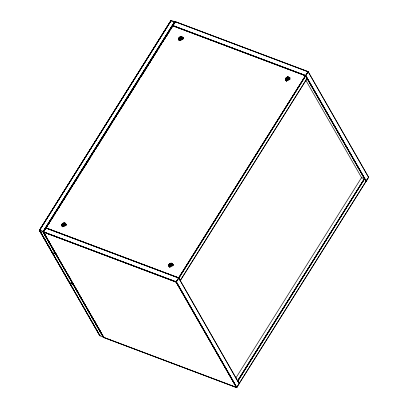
<?xml version="1.0" encoding="UTF-8"?>
<svg xmlns="http://www.w3.org/2000/svg" width="408" height="408" viewBox="0 0 408 408"><rect width="100%" height="100%" fill="white"/><g stroke="black" fill="none" stroke-linecap="round" stroke-linejoin="round"><path stroke-width="0.61" d="M61.73 225.231C61.475 223.008 65.469 221.779 65.907 224.252C66.162 226.476 62.169 227.705 61.73 225.231L62.506 226.588M168.698 265.491C168.448 263.267 172.436 262.038 172.88 264.517C173.13 266.74 169.141 267.969 168.698 265.491L169.478 266.852M179.173 40.479C176.98 38.51 180.56 35.287 182.381 37.291C184.62 39.668 179.887 35.562 181.728 39L182.697 38.974L181.417 38.158L180.433 36.735L181.728 39L180.53 39.632L179.851 40.718L178.556 38.454M286.401 81.197C283.106 78.606 288.935 74.73 289.981 78.627M239.047 383.683L366.042 181.279L305.612 75.74L172.645 25.694L175.083 22.144M308.178 71.65L305.5 75.827L308.168 71.629L175.088 21.624L43.319 231.8L39.423 230.408L170.988 20.89L174.813 22.44L174.318 22.139M170.697 20.941L171.207 20.4L174.746 21.762L43.039 231.769L55.814 254.077L42.876 231.724L43.172 231.254L43.666 231.56L39.515 229.995L52.035 251.935L52.142 252.654L56.023 253.98M69.263 282.112L69.625 282.994L73.307 284.162M56.483 254.434L52.316 252.909L61.797 269.076M308.137 71.767L175.022 21.665L175.404 21.66L43.37 232.081L45.997 227.96C45.227 228.235 40.907 235.799 44.732 229.995M368.511 177.159L366.272 181.198L365.884 181.244L366.185 181.269M45.946 227.848L45.609 228.006L45.946 227.848L178.684 277.807L305.5 75.745C305.378 75.097 305.862 76.367 305.434 75.709L178.684 277.807L239.236 383.76L236.885 387.503L236.497 387.554L238.711 384.224M289.731 77.714L289.027 79.208L287.502 79.897L286.819 80.978L285.524 78.718M172.839 25.515L172.645 25.694M43.263 231.749L103.846 337.589L43.126 231.785L174.614 21.675M46.012 227.97L178.775 277.935L176.113 282.137L236.482 387.544L236.885 387.503M176.19 281.785L176.113 282.137L178.73 278.108L239.236 383.76M172.824 25.546L305.765 75.551L366.272 181.198L368.654 177.337L308.142 71.619L305.5 75.827L305.577 75.475M288.303 78.03L288.701 79.264L287.4 77L288.278 78.132L287.732 76.944L289.894 78.52L289.16 77.352L289.389 77.979L288.925 77.183L289.241 77.882L288.66 77.056L289.094 77.811L288.053 76.939C289.262 77.959 287.926 78.453 287.732 76.944L288.538 77.811M368.495 177.235L308.152 71.742L175.088 21.624M43.391 231.968L176.139 282.117L236.579 387.585M180.356 280.51L307.107 78.382L180.239 280.525L178.949 278.006L305.679 75.888M239.282 383.459L366.053 181.346L305.745 76.25M171.595 263.165L172.895 265.43L170.998 265.873L170.049 267.174L168.754 264.909M64.627 222.906L65.923 225.17L64.321 225.43L63.184 226.619L61.883 224.354M182.029 37.148L181.417 38.158L182.06 38.949L182.126 38.52L182.381 38.938L182.911 37.505M288.278 78.234L287.4 77L288.39 78.423L289.955 79.32L289.277 78.841L289.879 77.765M182.116 37.22L181.519 38.245L182.06 38.949L182.595 37.383M289.088 77.484L288.492 78.504L289.354 79.203L289.099 78.78M178.541 278.037L176.113 282.137L178.602 277.96M305.5 75.827L308.015 71.629M182.305 38.582L182.932 37.521L182.305 38.582L183.019 38.837M183.11 37.587L182.483 38.643L183.136 37.602M289.277 78.841L289.904 77.785L289.277 78.841L289.955 79.32M181.652 38.321L182.32 37.255L181.652 38.321L182.06 38.949L181.8 38.393L182.442 37.312M288.767 78.657L289.415 77.576L288.767 78.657L289.027 79.208L288.39 78.423L288.701 79.264M288.619 78.586L289.287 77.515L288.619 78.586L289.027 79.208L289.568 77.648M42.616 235.584L39.535 229.974L52.204 252.72L52.484 252.272M52.316 252.909L69.487 282.907L52.51 253.108L52.8 252.639M70.089 282.826L69.799 283.295L69.748 282.963M100.169 335.345C99.45 336.85 99.583 333.882 99.552 335.391L99.95 335.243M181.8 38.393L182.463 37.332M39.357 230.341L170.927 20.502M52.556 252.307L52.265 252.771L39.382 230.377L171.064 20.415M39.423 230.408L171.136 20.4M39.479 230.438L171.278 20.415M174.68 21.711L42.952 231.749L55.667 254.062L43.039 231.769M176.307 281.959L236.798 387.58L103.724 337.493L43.223 231.795L174.803 21.828M43.6 231.504L174.41 22.93M45.747 228.373L49.128 222.987M49.802 221.906L51.153 219.754M51.831 218.673L67.039 194.422M67.718 193.341L69.069 191.189M69.743 190.108L76.842 178.791M77.52 177.715L78.871 175.557M79.545 174.481L80.896 172.324M81.575 171.248L94.421 150.766M95.095 149.69L96.446 147.533M97.124 146.452L112.333 122.201M113.011 121.125L114.362 118.968M115.036 117.892L116.392 115.734M117.065 114.658L122.135 106.57M122.813 105.493L124.165 103.336M124.838 102.26L139.714 78.545M140.724 76.928L157.626 49.98M158.304 48.904L159.656 46.747M160.329 45.67L161.685 43.513M162.359 42.437L167.428 34.354M168.106 33.272L169.458 31.115M170.131 30.039L174.083 23.766M45.793 228.424L47.144 226.272M48.159 224.655L49.174 223.038M50.184 221.422L51.199 219.805M52.214 218.188L53.565 216.031M54.244 214.955L55.595 212.798M56.268 211.716L63.031 200.94M65.061 197.707L64.046 199.323L65.096 197.752M66.071 196.09L67.085 194.473M67.764 193.392L69.115 191.24M69.788 190.159L71.145 188.006M71.818 186.925L72.833 185.309M73.848 183.692L74.863 182.075M75.873 180.458L76.888 178.842M77.903 177.225L78.917 175.608L77.954 177.302M79.932 173.992L80.947 172.375M81.957 170.758L82.972 169.141M83.65 168.065L85.002 165.908M85.675 164.832L87.032 162.675M87.705 161.594L89.056 159.441M89.734 158.36L90.408 157.284M91.423 155.667L92.438 154.051M93.452 152.434L94.467 150.817M95.477 149.201L96.492 147.584M97.507 145.967L98.858 143.81M99.537 142.734L100.888 140.576M101.561 139.5L108.324 128.719M109.339 127.102L110.354 125.486M111.364 123.869L112.379 122.252M113.393 120.635L114.408 119.019M115.082 117.943L116.438 115.785M117.111 114.704L118.126 113.087M119.141 111.471L120.156 109.854M121.166 108.237L122.181 106.621L121.207 108.288M123.196 105.004L124.211 103.387M125.225 101.771L128.265 96.92M128.943 95.844L130.295 93.687L129.331 95.38M130.968 92.611L132.325 90.454M132.998 89.377L134.349 87.22M135.028 86.144L135.701 85.063M137.052 82.911L137.731 81.829M138.746 80.213L139.76 78.596M140.775 76.979L142.127 74.822M142.8 73.746L144.151 71.589M144.83 70.513L146.181 68.355M146.855 67.279L148.211 65.122L147.247 66.815M148.884 64.046L155.647 53.264M156.662 51.648L157.672 50.031M158.686 48.414L159.701 46.798M160.38 45.722L161.731 43.564M162.404 42.488L163.419 40.871M164.434 39.255L165.449 37.638M166.464 36.021L167.474 34.405M168.489 32.788L169.504 31.166M170.519 29.549L173.221 25.24M45.844 228.5L47.18 226.318M48.532 224.165L49.21 223.084M52.607 217.724L53.601 216.077M54.631 214.491L55.631 212.843M56.661 211.257L57.661 209.61M58.675 207.993L59.685 206.377M75.913 180.509L76.923 178.893M79.983 174.068L80.983 172.421M82.013 170.835L83.008 169.187M84.038 167.601L85.037 165.954M85.716 164.878L87.067 162.721M87.74 161.644L88.419 160.568M89.786 158.437L90.443 157.335M91.815 155.203L92.473 154.096M93.84 151.97L94.503 150.863M97.9 145.503L98.894 143.861M99.924 142.27L100.924 140.627M101.954 139.036L102.954 137.389M103.969 135.772L104.978 134.156M113.771 120.146L114.444 119.065M123.247 105.08L124.246 103.438M125.276 101.847L126.276 100.205M127.306 98.614L128.301 96.971M131.345 92.121L132.36 90.499M133.034 89.423L133.712 88.347M135.079 86.216L135.742 85.114M137.108 82.982L137.766 81.881M141.163 76.515L142.162 74.873M143.193 73.282L144.187 71.64M145.217 70.049L146.217 68.406M149.262 63.556L150.272 61.94M157.049 51.184L157.712 50.082M159.064 47.925L159.737 46.849M166.5 36.067L167.515 34.45M168.524 32.834L169.539 31.217M170.57 29.626L171.569 27.984M172.599 26.393L173.257 25.286M181.958 38.459L182.621 37.403M52.142 252.654L52.408 252.231L52.045 252.481M52.311 252.945L52.525 252.598M52.352 253.016L52.617 252.593M52.734 252.618L52.51 253.108M56.207 253.924L55.916 254.388L73.103 284.264L55.84 254.363L56.136 253.893M69.431 282.841L69.697 282.418L69.299 282.565L69.549 282.326L52.403 252.807M69.273 282.458L69.37 282.168M69.426 282.224L69.299 282.565L69.62 282.372M69.814 282.785L69.6 283.127L99.741 335.728M69.635 283.198L69.901 282.78M70.023 282.8L69.676 283.234L73.669 284.626M73.205 284.575L73.496 284.111M103.678 336.845L103.209 337.069L73.292 284.595L73.573 284.147M73.379 284.611L73.644 284.187M73.476 284.621L73.721 284.233M99.578 334.942L75.026 292.306M99.526 335.284L99.623 334.994M103.28 337.09L103.571 336.625M39.398 230.199L99.878 335.815L103.209 337.069L103.637 336.641M103.428 337.074L103.78 336.646M288.925 78.718L289.588 77.663M178.821 277.889L305.536 75.771L172.696 25.786M178.908 277.96L305.602 75.817M235.819 378.058L361.554 177.577L364.487 178.699L237.635 380.74L239.292 383.377M237.635 380.74L364.451 178.679L237.91 380.96L364.625 178.821M237.859 380.894L364.579 178.77M236.808 387.019L237.471 385.968M367.19 179.132L365.869 181.239L366.246 181.229L305.765 75.551M73.425 284.08L73.129 284.549L103.209 337.069L103.504 336.605M172.778 25.663L175.073 22.16M52.091 252.572L52.408 252.231M69.38 282.759L69.697 282.418L69.334 282.668M99.802 335.147L99.552 335.391L99.873 335.197M103.734 337.462L236.859 387.539L176.378 281.857L43.243 231.79L103.77 337.401M366.083 181.126L305.556 75.791M236.482 387.544L104.555 337.697M170.988 20.89L170.671 20.981M39.52 230.097L39.836 230M366.103 181.29L305.668 75.679L172.63 25.648M65.923 225.17L64.632 225.292L63.337 223.028M172.895 265.43L171.605 265.552L170.304 263.288M236.676 387.6L176.251 282.02M43.319 231.8L44.37 233.458M172.63 25.48L305.745 75.582M368.603 177.159L368.643 177.245M45.737 227.919L178.786 277.996L45.635 227.975M43.233 231.826L176.333 281.923L236.834 387.559M43.233 231.912L176.281 281.989M43.258 231.999L176.225 282.05M181.31 37.97L180.433 36.735L181.305 37.867L180.759 36.684L181.973 37.511L181.397 36.715L182.121 37.551L181.693 36.797L182.274 37.618L181.958 36.924L183.024 38.408M181.57 37.546L180.759 36.684L181.336 37.771M182.656 38.699L182.988 39.061L182.922 38.801M288.053 76.939L288.798 77.755M181.086 36.674L181.83 37.495M288.441 77.867L287.732 76.944L288.359 77.943M181.468 37.602L180.759 36.684L181.392 37.679M285.62 79.835C286.819 81.865 290.44 79.907 289.496 77.785M178.653 39.576C179.851 41.601 183.467 39.642 182.529 37.526L182.968 38.291M289.456 78.902L289.665 79.239M289.787 78.372L289.349 77.556L289.889 78.479M182.697 37.97L182.381 37.291L182.922 38.214M182.815 38.112L182.381 37.291L182.871 38.128M289.349 77.556L289.777 78.295M305.628 79.922L361.983 178.332M287.079 77.097L288.374 79.361M286.763 77.239L288.063 79.504M286.472 77.418L287.767 79.682M286.207 77.632L287.502 79.897M285.972 77.877L287.268 80.141M285.779 78.142L287.074 80.407M285.625 78.423L286.926 80.687M285.473 79.009L286.508 80.82M285.473 79.3L286.508 81.11M285.524 79.58L286.482 81.177M182.529 37.526L183.049 38.428M182.815 38.76L182.988 39.061M180.106 36.837L181.402 39.097M179.795 36.975L181.091 39.239M179.5 37.154L180.8 39.418M179.234 37.368L180.53 39.632M179 37.612L180.3 39.877M178.806 37.878L180.106 40.142M178.658 38.163L179.954 40.428M178.5 38.75L179.54 40.56M178.5 39.041L179.28 40.397M178.551 39.316L179.321 40.713M172.579 263.746L173.247 264.884M172.385 263.543L173.165 264.899M172.156 263.374L173.191 265.19M171.89 263.252L173.186 265.516M171.284 263.129L172.579 265.394M170.957 263.135L172.258 265.399M170.631 263.191L171.926 265.455M169.993 263.43L171.289 265.695M169.697 263.609L170.998 265.873M169.432 263.823L170.728 266.087M169.198 264.068L170.498 266.332M169.004 264.333L170.304 266.597M168.856 264.614L170.151 266.878M168.703 265.205L169.738 267.016M168.749 265.771L169.529 267.128M168.851 266.031L169.371 266.934M65.606 223.482L66.377 224.879M65.418 223.283L66.427 225.16M65.183 223.115L66.224 224.925M64.918 222.987L65.958 224.798M64.316 222.865L65.612 225.129M63.99 222.875L65.285 225.139M63.663 222.926L64.959 225.191M63.026 223.166L64.321 225.43M62.73 223.349L64.025 225.614M62.465 223.564L63.76 225.828M62.23 223.803L63.526 226.068M62.036 224.069L63.332 226.333M61.781 224.645L62.822 226.455M61.73 224.941L62.766 226.751M61.781 225.507L62.557 226.868M61.883 225.767L62.439 226.741M45.094 234.549L46.038 236.201M48.562 240.613L49.195 241.714M50.143 243.367L50.776 244.469M69.345 276.899L69.972 277.996M77.546 291.215L78.178 292.317M94.86 321.453L95.809 323.1M98.328 327.502L98.955 328.598M45.002 234.564L45.951 236.222M46.9 237.884L47.537 238.986M48.486 240.644L49.118 241.75M50.067 243.408L50.699 244.514M67.708 274.212L68.34 275.313M69.284 276.961L69.911 278.057M70.854 279.704L71.482 280.806M72.425 282.453L73.369 284.101M73.986 285.177L74.934 286.829M75.878 288.476L76.51 289.578M77.454 291.23L78.086 292.332M94.794 321.509L95.742 323.161M96.686 324.814L97.318 325.916M98.262 327.563L98.894 328.664M99.838 330.317L100.47 331.418M73.292 284.595L103.357 337.09M43.263 236.635L43.865 237.767M44.513 238.813L46.67 242.668M47.318 243.709L49.164 247.024M49.807 248.054L50.413 249.201M51.036 250.293L51.974 251.925M61.996 269.336L68.33 280.485M69.773 282.923L73.272 289.027M73.889 290.108L74.817 291.812M75.475 292.873L76.082 294.02M76.74 295.086L77.663 296.784M78.326 297.85L80.514 301.762M81.172 302.828L87.48 313.925M88.138 314.986L90.331 318.903M90.984 319.954L93.182 323.881M93.83 324.926L97.298 331.067M97.94 332.107L98.879 333.831M69.692 282.994L74.399 291.215M39.347 230.27L52.204 252.72M182.381 37.291L182.927 38.255M168.999 266.261L169.427 267.026M62.031 226.001L62.455 226.761M289.16 77.352L289.532 78.096M182.187 37.087L182.565 37.837M174.859 21.905L174.961 22.205M181.417 38.158L181.728 39M182.177 37.154L181.519 38.245L182.192 37.169"/></g></svg>
